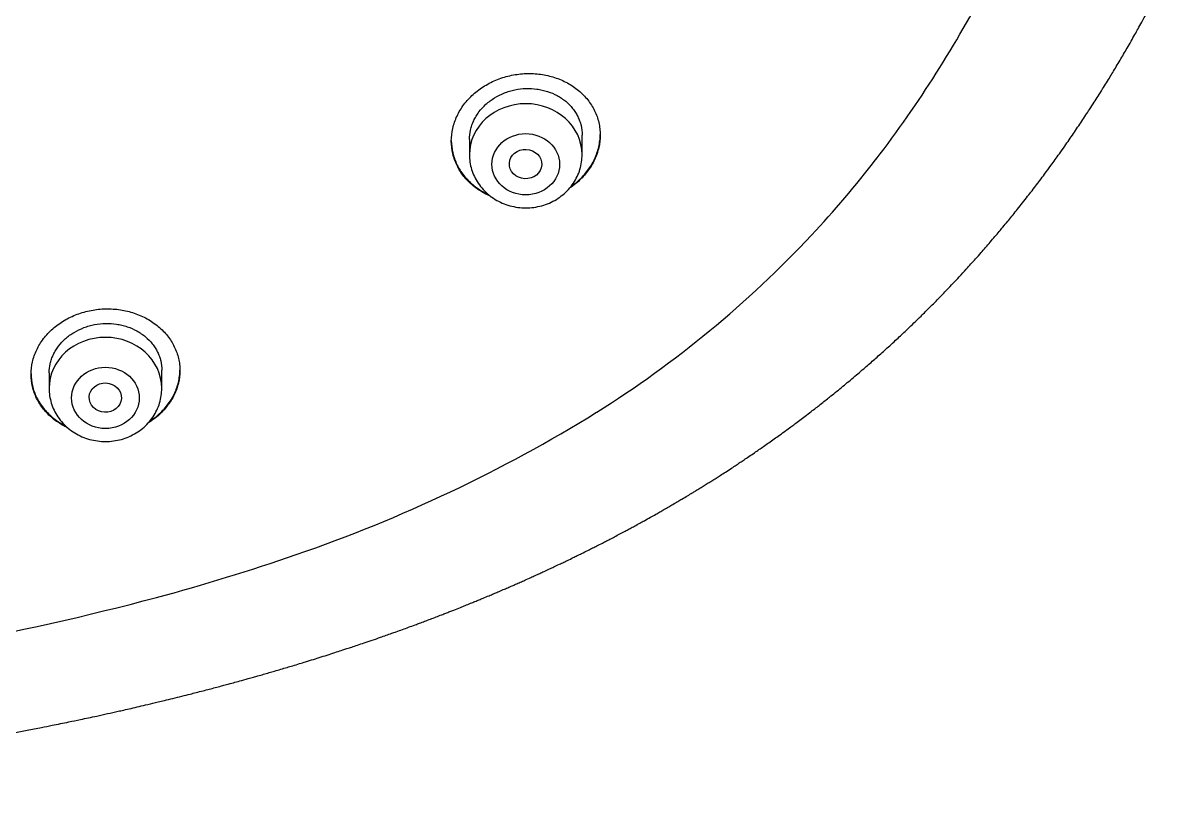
# Model space of a CAD drawing. Header units: millimetres. Extents: x 169 to 4368, y -1049 to 1924.
# Drawn here: x 461.154 to 464.007, y 1177.379 to 1179.319 of the extents above; entities that cross this region are included whole.
import ezdxf

# ---------------------------------------------------------------- set-up
doc = ezdxf.new("R2010")
doc.units = ezdxf.units.MM

msp = doc.modelspace()

# ---------------------------------------------------------------- linework, layer by layer
for p, q in [((462.2631, 1179.0291), (462.2631, 1178.9913)), ((462.5431, 1178.9913), (462.5431, 1179.0402)), ((461.2185, 1178.4488), (461.2185, 1178.4104)), ((461.4985, 1178.4104), (461.4985, 1178.4555))]:
    msp.add_line(p, q)
for centre, radius, start, end in [((461.1869, 1180.5915), 2.6365, 316.9335, 322.3432), ((461.1296, 1180.6517), 2.7195, 302.2141, 316.831), ((460.6317, 1181.498), 3.701, 288.9286, 301.7505), ((460.1662, 1182.801), 5.0846, 285.034, 289.1279), ((459.6486, 1184.8187), 7.1676, 276.18193, 284.84631)]:
    msp.add_arc(centre, radius, start, end)
for centre in [(462.4031, 1178.9913), (461.3585, 1178.4104)]:
    msp.add_ellipse(centre, major_axis=(-0.14, 0), ratio=0.906308, start_param=3.141593, end_param=6.283185)
for centre, major_axis, ratio in [((462.4031, 1178.9676), (-0.084, 0), 0.906308), ((462.4025, 1178.9682), (-0.0402, 0.0022), 0.905767), ((461.3585, 1178.3867), (-0.084, 0), 0.906308), ((461.3581, 1178.3874), (-0.0401, 0.0019), 0.910577)]:
    msp.add_ellipse(centre, major_axis=major_axis, ratio=ratio)
for points, knots in [([(459.0585, 1177.3793), (459.1061, 1177.3794), (459.184, 1177.3798), (459.3125, 1177.3815), (459.4254, 1177.3842), (459.5291, 1177.3874), (459.6179, 1177.3908), (459.6938, 1177.3942), (459.7559, 1177.3973), (459.8084, 1177.4001), (459.8506, 1177.4026), (459.881, 1177.4044), (459.9037, 1177.4059), (459.9298, 1177.4075), (459.9673, 1177.4101), (460.0165, 1177.4135), (460.0649, 1177.4172), (460.1038, 1177.4203), (460.1255, 1177.422), (460.1422, 1177.4234), (460.1711, 1177.4258), (460.2199, 1177.4301), (460.2673, 1177.4345), (460.2995, 1177.4377), (460.3138, 1177.4391), (460.3323, 1177.4409), (460.3685, 1177.4446), (460.414, 1177.4494), (460.4516, 1177.4536), (460.4728, 1177.456), (460.4892, 1177.4579), (460.5166, 1177.4611), (460.5537, 1177.4655), (460.5852, 1177.4694), (460.6069, 1177.4722), (460.6376, 1177.4761), (460.6769, 1177.4813), (460.7165, 1177.4867), (460.7397, 1177.49), (460.7698, 1177.4943), (460.8009, 1177.4988), (460.8284, 1177.5029), (460.8509, 1177.5064), (460.8838, 1177.5115), (460.92, 1177.5173), (460.9515, 1177.5224), (460.9771, 1177.5267), (461.0012, 1177.5308), (461.021, 1177.5342), (461.0447, 1177.5384), (461.0718, 1177.5432), (461.1036, 1177.549), (461.1323, 1177.5544), (461.1648, 1177.5605), (461.1965, 1177.5667), (461.231, 1177.5736), (461.2633, 1177.5802), (461.2934, 1177.5865), (461.3166, 1177.5914), (461.3391, 1177.5962), (461.3636, 1177.6016), (461.3858, 1177.6066), (461.4053, 1177.6109), (461.4228, 1177.615), (461.4427, 1177.6196), (461.4652, 1177.6248), (461.486, 1177.6298), (461.5068, 1177.6348), (461.5265, 1177.6396), (461.5479, 1177.645), (461.5672, 1177.6498), (461.5848, 1177.6543), (461.6005, 1177.6584), (461.6163, 1177.6625), (461.6314, 1177.6665), (461.6458, 1177.6703), (461.6609, 1177.6743), (461.6761, 1177.6785), (461.694, 1177.6834), (461.7106, 1177.688), (461.7257, 1177.6922), (461.7383, 1177.6958), (461.7514, 1177.6995), (461.7652, 1177.7035), (461.7796, 1177.7077), (461.7944, 1177.712), (461.8094, 1177.7165), (461.8249, 1177.7211), (461.8403, 1177.7258), (461.8574, 1177.731), (461.8753, 1177.7366), (461.8948, 1177.7427), (461.914, 1177.7488), (461.9319, 1177.7545), (461.9467, 1177.7594), (461.9593, 1177.7635), (461.9715, 1177.7675), (461.9858, 1177.7723), (462.0028, 1177.778), (462.0218, 1177.7845), (462.0399, 1177.7908), (462.0561, 1177.7965), (462.069, 1177.801), (462.0827, 1177.8059), (462.0966, 1177.8109), (462.1125, 1177.8167), (462.1266, 1177.8219), (462.1399, 1177.8268), (462.1525, 1177.8316), (462.1661, 1177.8367), (462.1803, 1177.8421), (462.1929, 1177.847), (462.2044, 1177.8514), (462.2144, 1177.8554), (462.2267, 1177.8602), (462.2394, 1177.8652), (462.2533, 1177.8708), (462.2652, 1177.8756), (462.2768, 1177.8804), (462.2872, 1177.8847), (462.2989, 1177.8895), (462.3108, 1177.8945), (462.3229, 1177.8996), (462.3347, 1177.9046), (462.3463, 1177.9096), (462.3583, 1177.9147), (462.3685, 1177.9192), (462.3789, 1177.9237), (462.3894, 1177.9284), (462.402, 1177.934), (462.4144, 1177.9396), (462.4269, 1177.9452), (462.4378, 1177.9502), (462.4496, 1177.9556), (462.4613, 1177.9611), (462.4739, 1177.967), (462.4858, 1177.9726), (462.4971, 1177.978), (462.5086, 1177.9835), (462.5197, 1177.9889), (462.5312, 1177.9946), (462.5434, 1178.0005), (462.5561, 1178.0069), (462.5689, 1178.0133), (462.5809, 1178.0194), (462.5924, 1178.0253), (462.604, 1178.0312), (462.6152, 1178.037), (462.6274, 1178.0434), (462.6402, 1178.0502), (462.652, 1178.0565), (462.6628, 1178.0623), (462.674, 1178.0684), (462.6858, 1178.0749), (462.699, 1178.0821), (462.7123, 1178.0895), (462.7251, 1178.0968), (462.7364, 1178.1032), (462.7472, 1178.1094), (462.758, 1178.1157), (462.7695, 1178.1224), (462.7805, 1178.1288), (462.7926, 1178.1359), (462.8044, 1178.1431), (462.8156, 1178.1498), (462.8259, 1178.1561), (462.8359, 1178.1622), (462.8465, 1178.1688), (462.8563, 1178.1749), (462.8661, 1178.1811), (462.8761, 1178.1874), (462.8874, 1178.1946), (462.9002, 1178.2028), (462.9134, 1178.2114), (462.9257, 1178.2195), (462.9361, 1178.2264), (462.9465, 1178.2334), (462.9582, 1178.2413), (462.9705, 1178.2497), (462.9828, 1178.2581), (462.9947, 1178.2664), (463.0074, 1178.2754), (463.0206, 1178.2847), (463.0345, 1178.2947), (463.0482, 1178.3046), (463.0608, 1178.3139), (463.0724, 1178.3225), (463.0843, 1178.3314), (463.0979, 1178.3416), (463.1114, 1178.352), (463.1238, 1178.3616), (463.1355, 1178.3707), (463.1467, 1178.3796), (463.1592, 1178.3895), (463.1727, 1178.4004), (463.1874, 1178.4124), (463.2025, 1178.4249), (463.2173, 1178.4373), (463.2321, 1178.4498), (463.2457, 1178.4615), (463.2584, 1178.4725), (463.2703, 1178.483), (463.2827, 1178.494), (463.295, 1178.5051), (463.3084, 1178.5172), (463.3214, 1178.5292), (463.3341, 1178.541), (463.3456, 1178.5518), (463.3579, 1178.5636), (463.3712, 1178.5764), (463.3846, 1178.5894), (463.3985, 1178.6031), (463.4119, 1178.6166), (463.4259, 1178.6307), (463.4386, 1178.6437), (463.4515, 1178.6572), (463.4655, 1178.672), (463.4812, 1178.6887), (463.496, 1178.7048), (463.5096, 1178.7198), (463.5218, 1178.7334), (463.5339, 1178.7471), (463.546, 1178.7609), (463.5576, 1178.7743), (463.5689, 1178.7875), (463.5793, 1178.7999), (463.5898, 1178.8125), (463.6004, 1178.8253), (463.6116, 1178.8389), (463.6229, 1178.853), (463.635, 1178.8682), (463.647, 1178.8835), (463.6588, 1178.8986), (463.6698, 1178.913), (463.6811, 1178.928), (463.6939, 1178.945), (463.7065, 1178.9622), (463.7187, 1178.9791), (463.7302, 1178.9952), (463.7419, 1179.0116), (463.7535, 1179.0283), (463.7642, 1179.0439), (463.7746, 1179.0593), (463.785, 1179.0748), (463.7948, 1179.0896), (463.8051, 1179.1054), (463.8152, 1179.121), (463.826, 1179.1379), (463.8362, 1179.1541), (463.8463, 1179.1704), (463.8554, 1179.1852), (463.8643, 1179.2), (463.8731, 1179.2146), (463.8822, 1179.2299), (463.8911, 1179.2452), (463.9003, 1179.2611), (463.9096, 1179.2773), (463.9186, 1179.2933), (463.9275, 1179.3093), (463.9359, 1179.3245), (463.9443, 1179.3401), (463.9527, 1179.3557), (463.9614, 1179.372), (463.9693, 1179.387), (463.9768, 1179.4016), (463.9846, 1179.4168), (463.9925, 1179.4323), (464.0002, 1179.4477), (464.0043, 1179.456), (464.0068, 1179.461)], [0, 0, 0, 0, 0.022611, 0.044559, 0.064656, 0.082797, 0.09806, 0.111423, 0.122309, 0.130602, 0.13884, 0.144427, 0.146461, 0.15073, 0.158077, 0.166104, 0.176519, 0.183416, 0.186505, 0.18786, 0.19218, 0.201639, 0.213454, 0.217051, 0.218581, 0.220944, 0.226746, 0.237622, 0.244852, 0.246497, 0.248799, 0.253451, 0.260936, 0.2683, 0.270049, 0.27237, 0.284459, 0.290808, 0.293277, 0.29668, 0.306686, 0.309732, 0.311217, 0.318572, 0.327152, 0.330387, 0.335302, 0.340705, 0.343199, 0.345786, 0.353315, 0.357601, 0.3627, 0.368585, 0.374918, 0.379609, 0.387009, 0.392159, 0.395744, 0.399422, 0.404207, 0.408844, 0.411381, 0.414634, 0.418263, 0.422085, 0.426732, 0.429496, 0.43328, 0.437359, 0.441073, 0.443703, 0.446851, 0.449618, 0.452244, 0.455034, 0.457413, 0.460443, 0.463305, 0.46714, 0.46951, 0.471536, 0.474015, 0.476638, 0.479078, 0.481898, 0.484714, 0.487283, 0.490415, 0.493116, 0.496712, 0.500237, 0.503812, 0.507303, 0.510117, 0.512026, 0.514238, 0.516874, 0.519946, 0.523654, 0.527433, 0.530004, 0.532675, 0.534638, 0.537653, 0.540418, 0.543554, 0.545537, 0.547886, 0.550629, 0.553223, 0.555866, 0.557741, 0.55969, 0.56154, 0.56469, 0.566886, 0.569404, 0.571447, 0.57349, 0.57535, 0.578102, 0.580296, 0.582252, 0.584852, 0.586985, 0.589104, 0.590747, 0.592943, 0.595132, 0.59802, 0.60016, 0.602352, 0.604353, 0.606987, 0.609135, 0.611742, 0.613918, 0.61572, 0.618473, 0.620455, 0.622498, 0.625616, 0.627956, 0.630036, 0.632749, 0.634796, 0.636912, 0.639409, 0.642094, 0.644551, 0.646455, 0.648627, 0.651276, 0.653578, 0.656607, 0.659296, 0.661381, 0.663466, 0.665907, 0.668005, 0.670514, 0.672608, 0.675455, 0.677846, 0.679547, 0.68182, 0.68408, 0.686154, 0.687954, 0.690216, 0.692394, 0.695107, 0.698274, 0.700751, 0.702902, 0.704923, 0.707365, 0.710421, 0.712814, 0.715308, 0.718159, 0.721058, 0.723883, 0.727257, 0.730061, 0.732225, 0.734948, 0.737957, 0.741272, 0.743996, 0.746328, 0.749164, 0.751638, 0.754819, 0.758445, 0.761755, 0.765256, 0.76877, 0.772077, 0.774829, 0.777765, 0.780547, 0.783704, 0.786645, 0.790175, 0.793164, 0.79592, 0.798638, 0.802295, 0.805813, 0.808642, 0.812754, 0.81603, 0.819292, 0.822508, 0.826086, 0.830195, 0.834803, 0.837899, 0.841036, 0.844668, 0.847714, 0.850942, 0.854169, 0.857083, 0.859677, 0.863016, 0.866031, 0.869217, 0.872744, 0.876553, 0.879691, 0.88311, 0.886354, 0.88986, 0.894612, 0.897922, 0.901149, 0.905305, 0.908845, 0.912163, 0.915602, 0.91893, 0.922272, 0.925281, 0.929138, 0.932374, 0.936205, 0.939512, 0.942848, 0.945685, 0.948897, 0.95217, 0.955367, 0.95853, 0.962175, 0.965585, 0.968582, 0.972166, 0.975065, 0.978281, 0.981819, 0.985185, 0.987561, 0.990867, 0.994465, 0.997224, 1, 1, 1, 1]), ([(463.2738, 1178.9803), (463.3805, 1179.1186), (463.4815, 1179.2798), (463.5671, 1179.4472), (463.5743, 1179.4614)], [0, 0, 0, 0, 0.915194, 1, 1, 1, 1]), ([(462.2181, 1179.0254), (462.2181, 1179.036), (462.2193, 1179.0465), (462.2229, 1179.0621), (462.2243, 1179.0672), (462.2279, 1179.0775), (462.2299, 1179.0826), (462.2369, 1179.0975), (462.2427, 1179.107), (462.2528, 1179.1205), (462.2565, 1179.1249), (462.2643, 1179.1334), (462.2683, 1179.1375), (462.2812, 1179.1491), (462.2906, 1179.1561), (462.3059, 1179.1655), (462.3112, 1179.1685), (462.3219, 1179.1738), (462.3329, 1179.1787), (462.3443, 1179.1826), (462.3559, 1179.1861), (462.3619, 1179.1876), (462.3799, 1179.1913), (462.3919, 1179.1927), (462.41, 1179.1933), (462.4161, 1179.1933), (462.4282, 1179.1927), (462.4342, 1179.1921), (462.4519, 1179.1897), (462.4634, 1179.187), (462.4802, 1179.1816), (462.4857, 1179.1795), (462.4963, 1179.175), (462.5066, 1179.17), (462.5163, 1179.1642), (462.5255, 1179.1579), (462.53, 1179.1545), (462.5429, 1179.1439), (462.5505, 1179.1361), (462.5604, 1179.1236), (462.5635, 1179.1193), (462.5692, 1179.1103), (462.5718, 1179.1056), (462.5787, 1179.0914), (462.5822, 1179.0816), (462.5857, 1179.0665), (462.5866, 1179.0613), (462.5878, 1179.0509), (462.5881, 1179.0457), (462.5881, 1179.0301), (462.587, 1179.0197), (462.5834, 1179.0041), (462.5819, 1178.9989), (462.5784, 1178.9887), (462.5743, 1178.9787), (462.5691, 1178.9691), (462.5634, 1178.9596), (462.5602, 1178.9549), (462.55, 1178.9413), (462.5423, 1178.9329), (462.5295, 1178.9213), (462.5249, 1178.9176), (462.5175, 1178.912), (462.5148, 1178.9101), (462.5121, 1178.9083)], [0, 0, 0, 0, 0.048124, 0.048124, 0.072186, 0.072186, 0.096249, 0.096249, 0.144373, 0.144373, 0.168435, 0.168435, 0.192497, 0.192497, 0.240621, 0.240621, 0.264683, 0.264683, 0.288746, 0.312808, 0.312808, 0.33687, 0.33687, 0.384994, 0.384994, 0.409056, 0.409056, 0.433118, 0.433118, 0.481243, 0.481243, 0.505305, 0.505305, 0.529367, 0.553429, 0.553429, 0.577491, 0.577491, 0.625615, 0.625615, 0.649678, 0.649678, 0.67374, 0.67374, 0.721864, 0.721864, 0.745926, 0.745926, 0.769988, 0.769988, 0.818112, 0.818112, 0.842175, 0.842175, 0.866237, 0.890299, 0.890299, 0.914361, 0.914361, 0.962485, 0.962485, 0.986547, 0.986547, 1, 1, 1, 1]), ([(462.2631, 1179.0291), (462.2631, 1179.037), (462.264, 1179.0449), (462.2667, 1179.0568), (462.2678, 1179.0607), (462.2705, 1179.0685), (462.2736, 1179.0761), (462.2775, 1179.0834), (462.2818, 1179.0906), (462.2842, 1179.0942), (462.2919, 1179.1045), (462.2977, 1179.1108), (462.3075, 1179.1197), (462.3109, 1179.1225), (462.3181, 1179.1278), (462.3218, 1179.1304), (462.3333, 1179.1374), (462.3414, 1179.1415), (462.3541, 1179.1465), (462.3585, 1179.148), (462.3673, 1179.1507), (462.3718, 1179.1518), (462.3852, 1179.1546), (462.3944, 1179.1557), (462.4129, 1179.1563), (462.4219, 1179.1559), (462.4353, 1179.154), (462.4398, 1179.1532), (462.4485, 1179.1512), (462.4529, 1179.15), (462.4656, 1179.1459), (462.4736, 1179.1425), (462.4849, 1179.1363), (462.4886, 1179.1341), (462.4957, 1179.1293), (462.4991, 1179.1268), (462.5087, 1179.1188), (462.5145, 1179.1129), (462.5221, 1179.1033), (462.5245, 1179.1), (462.5288, 1179.0932), (462.5327, 1179.0862), (462.5357, 1179.079), (462.5384, 1179.0715), (462.5395, 1179.0677), (462.5422, 1179.0561), (462.5431, 1179.0482), (462.5431, 1179.0402)], [0, 0, 0, 0, 0.062327, 0.062327, 0.093583, 0.093583, 0.124838, 0.156094, 0.156094, 0.18735, 0.18735, 0.249861, 0.249861, 0.281117, 0.281117, 0.312373, 0.312373, 0.374885, 0.374885, 0.40614, 0.40614, 0.437396, 0.437396, 0.499908, 0.499908, 0.562419, 0.562419, 0.593675, 0.593675, 0.624931, 0.624931, 0.687442, 0.687442, 0.718698, 0.718698, 0.749954, 0.749954, 0.812465, 0.812465, 0.843721, 0.843721, 0.874977, 0.906233, 0.906233, 0.937488, 0.937488, 1, 1, 1, 1]), ([(462.5151, 1178.9119), (462.5216, 1178.9165), (462.5277, 1178.9213), (462.5379, 1178.9305), (462.542, 1178.9346), (462.5497, 1178.943), (462.557, 1178.9517), (462.5632, 1178.9609), (462.569, 1178.9704), (462.5716, 1178.9753), (462.5786, 1178.9902), (462.5821, 1179.0003), (462.5857, 1179.0158), (462.5866, 1179.0211), (462.5878, 1179.0315), (462.5881, 1179.0366), (462.5881, 1179.0416)], [0, 0, 0, 0, 0.143932, 0.143932, 0.251341, 0.251341, 0.358751, 0.46616, 0.46616, 0.57357, 0.57357, 0.788388, 0.788388, 0.895798, 0.895798, 1, 1, 1, 1]), ([(462.2181, 1179.0264), (462.2182, 1179.0162), (462.2194, 1179.0062), (462.2228, 1178.9913), (462.2243, 1178.9863), (462.2278, 1178.9763), (462.2299, 1178.9714), (462.2368, 1178.9571), (462.2425, 1178.9482), (462.2525, 1178.9355), (462.2561, 1178.9314), (462.2638, 1178.9236), (462.2678, 1178.9199), (462.2805, 1178.9093), (462.2898, 1178.9031), (462.3032, 1178.8958), (462.3067, 1178.8941), (462.3102, 1178.8924)], [0, 0, 0, 0, 0.181812, 0.181812, 0.27618, 0.27618, 0.370549, 0.370549, 0.559285, 0.559285, 0.653654, 0.653654, 0.748022, 0.748022, 0.936759, 0.936759, 1, 1, 1, 1]), ([(462.3156, 1178.8881), (462.3103, 1178.8904), (462.3051, 1178.8928), (462.2951, 1178.8982), (462.2902, 1178.9012), (462.2808, 1178.9075), (462.2764, 1178.9108), (462.2637, 1178.9213), (462.256, 1178.929), (462.2459, 1178.9417), (462.2428, 1178.9461), (462.2371, 1178.9551), (462.232, 1178.9644), (462.2279, 1178.974), (462.2244, 1178.9839), (462.2229, 1178.989), (462.2193, 1179.0044), (462.2181, 1179.0148), (462.2181, 1179.0254)], [0, 0, 0, 0, 0.091228, 0.091228, 0.182105, 0.182105, 0.272983, 0.272983, 0.454737, 0.454737, 0.545614, 0.545614, 0.636491, 0.727368, 0.727368, 0.818246, 0.818246, 1, 1, 1, 1]), ([(462.2631, 1178.9913), (462.2631, 1178.9846), (462.264, 1178.9732), (462.2681, 1178.9543), (462.2751, 1178.9369), (462.2846, 1178.92), (462.2965, 1178.9049), (462.3107, 1178.8914), (462.3267, 1178.88), (462.3444, 1178.8708), (462.3633, 1178.8641), (462.383, 1178.8601), (462.4031, 1178.8587), (462.4232, 1178.8601), (462.443, 1178.8641), (462.4619, 1178.8708), (462.4795, 1178.88), (462.4956, 1178.8914), (462.5098, 1178.905), (462.5218, 1178.9202), (462.5313, 1178.937), (462.5382, 1178.9545), (462.5422, 1178.9734), (462.5431, 1178.9847), (462.5431, 1178.9913)], [0, 0, 0, 0, 0.043416, 0.088242, 0.133206, 0.178365, 0.223751, 0.269371, 0.315209, 0.361231, 0.407394, 0.453652, 0.499964, 0.546286, 0.592577, 0.638793, 0.684885, 0.730809, 0.776522, 0.822, 0.867242, 0.912272, 0.95714, 1, 1, 1, 1]), ([(461.1735, 1178.4455), (461.1735, 1178.4559), (461.1747, 1178.4661), (461.1782, 1178.4814), (461.1797, 1178.4864), (461.1832, 1178.4964), (461.1853, 1178.5014), (461.1922, 1178.516), (461.1979, 1178.5252), (461.208, 1178.5384), (461.2117, 1178.5427), (461.2194, 1178.551), (461.2235, 1178.555), (461.2364, 1178.5663), (461.2457, 1178.5731), (461.261, 1178.5821), (461.2663, 1178.585), (461.277, 1178.5901), (461.288, 1178.5948), (461.2994, 1178.5985), (461.3111, 1178.6018), (461.3171, 1178.6032), (461.3351, 1178.6067), (461.3471, 1178.6079), (461.3653, 1178.6083), (461.3714, 1178.6081), (461.3836, 1178.6073), (461.3896, 1178.6067), (461.4074, 1178.604), (461.4189, 1178.6012), (461.4357, 1178.5956), (461.4413, 1178.5934), (461.4519, 1178.5887), (461.4622, 1178.5836), (461.4719, 1178.5777), (461.4812, 1178.5713), (461.4856, 1178.5679), (461.4985, 1178.5571), (461.5061, 1178.5493), (461.516, 1178.5367), (461.5191, 1178.5324), (461.5248, 1178.5234), (461.5274, 1178.5187), (461.5342, 1178.5046), (461.5377, 1178.4949), (461.5412, 1178.48), (461.5421, 1178.4749), (461.5432, 1178.4646), (461.5435, 1178.4595), (461.5435, 1178.4442), (461.5423, 1178.434), (461.5388, 1178.4188), (461.5373, 1178.4138), (461.5338, 1178.4039), (461.5297, 1178.3942), (461.5245, 1178.3848), (461.5188, 1178.3757), (461.5157, 1178.3712), (461.5055, 1178.3581), (461.4978, 1178.35), (461.485, 1178.3388), (461.4805, 1178.3353), (461.4724, 1178.3294), (461.4689, 1178.3271), (461.4653, 1178.3248)], [0, 0, 0, 0, 0.047938, 0.047938, 0.071907, 0.071907, 0.095876, 0.095876, 0.143814, 0.143814, 0.167782, 0.167782, 0.191751, 0.191751, 0.239689, 0.239689, 0.263658, 0.263658, 0.287627, 0.311596, 0.311596, 0.335565, 0.335565, 0.383503, 0.383503, 0.407472, 0.407472, 0.431441, 0.431441, 0.479378, 0.479378, 0.503347, 0.503347, 0.527316, 0.551285, 0.551285, 0.575254, 0.575254, 0.623192, 0.623192, 0.647161, 0.647161, 0.67113, 0.67113, 0.719068, 0.719068, 0.743037, 0.743037, 0.767005, 0.767005, 0.814943, 0.814943, 0.838912, 0.838912, 0.862881, 0.88685, 0.88685, 0.910819, 0.910819, 0.958757, 0.958757, 0.982726, 0.982726, 1, 1, 1, 1]), ([(461.2185, 1178.4487), (461.2185, 1178.4564), (461.2194, 1178.4641), (461.222, 1178.4757), (461.2231, 1178.4795), (461.2258, 1178.4871), (461.2288, 1178.4945), (461.2327, 1178.5017), (461.237, 1178.5087), (461.2394, 1178.5122), (461.2471, 1178.5223), (461.2529, 1178.5285), (461.2626, 1178.537), (461.266, 1178.5397), (461.2731, 1178.5449), (461.2769, 1178.5474), (461.2883, 1178.5543), (461.2964, 1178.5581), (461.3092, 1178.563), (461.3136, 1178.5644), (461.3224, 1178.5669), (461.3269, 1178.568), (461.3404, 1178.5706), (461.3495, 1178.5715), (461.368, 1178.5719), (461.3772, 1178.5714), (461.3906, 1178.5693), (461.3951, 1178.5685), (461.4039, 1178.5664), (461.4082, 1178.5651), (461.4209, 1178.5609), (461.429, 1178.5574), (461.4403, 1178.5511), (461.444, 1178.5488), (461.4511, 1178.544), (461.4545, 1178.5414), (461.4642, 1178.5334), (461.4699, 1178.5275), (461.4775, 1178.5179), (461.4799, 1178.5146), (461.4842, 1178.5078), (461.4881, 1178.5009), (461.4911, 1178.4937), (461.4938, 1178.4863), (461.4949, 1178.4825), (461.4976, 1178.471), (461.4985, 1178.4633), (461.4985, 1178.4555)], [0, 0, 0, 0, 0.062066, 0.062066, 0.09333, 0.09333, 0.124595, 0.155859, 0.155859, 0.187124, 0.187124, 0.249653, 0.249653, 0.280917, 0.280917, 0.312182, 0.312182, 0.374711, 0.374711, 0.405975, 0.405975, 0.43724, 0.43724, 0.499769, 0.499769, 0.562297, 0.562297, 0.593562, 0.593562, 0.624826, 0.624826, 0.687355, 0.687355, 0.71862, 0.71862, 0.749884, 0.749884, 0.812413, 0.812413, 0.843678, 0.843678, 0.874942, 0.906207, 0.906207, 0.937471, 0.937471, 1, 1, 1, 1]), ([(461.1735, 1178.4465), (461.1736, 1178.4365), (461.1748, 1178.4267), (461.1782, 1178.4121), (461.1796, 1178.4072), (461.1831, 1178.3974), (461.1852, 1178.3926), (461.1921, 1178.3785), (461.1977, 1178.3696), (461.2077, 1178.3571), (461.2113, 1178.3531), (461.219, 1178.3453), (461.223, 1178.3416), (461.2357, 1178.331), (461.2449, 1178.3248), (461.2565, 1178.3185), (461.258, 1178.3177), (461.2595, 1178.3169)], [0, 0, 0, 0, 0.187923, 0.187923, 0.285749, 0.285749, 0.383575, 0.383575, 0.579227, 0.579227, 0.677053, 0.677053, 0.774879, 0.774879, 0.970531, 0.970531, 1, 1, 1, 1]), ([(461.2643, 1178.3126), (461.2612, 1178.3141), (461.2582, 1178.3156), (461.2502, 1178.3199), (461.2453, 1178.3229), (461.236, 1178.3292), (461.2315, 1178.3325), (461.2188, 1178.343), (461.2112, 1178.3506), (461.2012, 1178.3632), (461.1981, 1178.3675), (461.1924, 1178.3764), (461.1873, 1178.3855), (461.1832, 1178.395), (461.1797, 1178.4047), (461.1783, 1178.4097), (461.1747, 1178.4248), (461.1735, 1178.4351), (461.1735, 1178.4455)], [0, 0, 0, 0, 0.055997, 0.055997, 0.150397, 0.150397, 0.244798, 0.244798, 0.433598, 0.433598, 0.527998, 0.527998, 0.622399, 0.716799, 0.716799, 0.811199, 0.811199, 1, 1, 1, 1]), ([(461.4687, 1178.3288), (461.4758, 1178.3334), (461.4827, 1178.3386), (461.4934, 1178.3479), (461.4975, 1178.3518), (461.5052, 1178.3599), (461.5124, 1178.3683), (461.5187, 1178.3773), (461.5244, 1178.3865), (461.527, 1178.3912), (461.534, 1178.4057), (461.5375, 1178.4155), (461.5411, 1178.4307), (461.542, 1178.4358), (461.5432, 1178.4459), (461.5435, 1178.4509), (461.5435, 1178.4559)], [0, 0, 0, 0, 0.156662, 0.156662, 0.262494, 0.262494, 0.368326, 0.474158, 0.474158, 0.57999, 0.57999, 0.791654, 0.791654, 0.897486, 0.897486, 1, 1, 1, 1]), ([(461.2185, 1178.4104), (461.2185, 1178.4037), (461.2194, 1178.3923), (461.2235, 1178.3734), (461.2304, 1178.3559), (461.24, 1178.3391), (461.2519, 1178.324), (461.2661, 1178.3105), (461.2821, 1178.2991), (461.2998, 1178.2899), (461.3187, 1178.2832), (461.3384, 1178.2792), (461.3585, 1178.2778), (461.3786, 1178.2792), (461.3983, 1178.2832), (461.4172, 1178.2899), (461.4349, 1178.2991), (461.451, 1178.3105), (461.4652, 1178.3241), (461.4771, 1178.3393), (461.4867, 1178.3561), (461.4935, 1178.3736), (461.4976, 1178.3925), (461.4985, 1178.4038), (461.4985, 1178.4104)], [0, 0, 0, 0, 0.043416, 0.088242, 0.133206, 0.178365, 0.223751, 0.269371, 0.315209, 0.361231, 0.407394, 0.453652, 0.499964, 0.546286, 0.592577, 0.638793, 0.684885, 0.730809, 0.776522, 0.822, 0.867242, 0.912272, 0.95714, 1, 1, 1, 1])]:
    msp.add_open_spline(points, degree=3, knots=knots)
msp.add_open_spline([(462.5789, 1178.3506), (462.5793, 1178.3508), (462.5796, 1178.3511), (462.58, 1178.3513)], degree=3)

doc.saveas('drawing.dxf')
